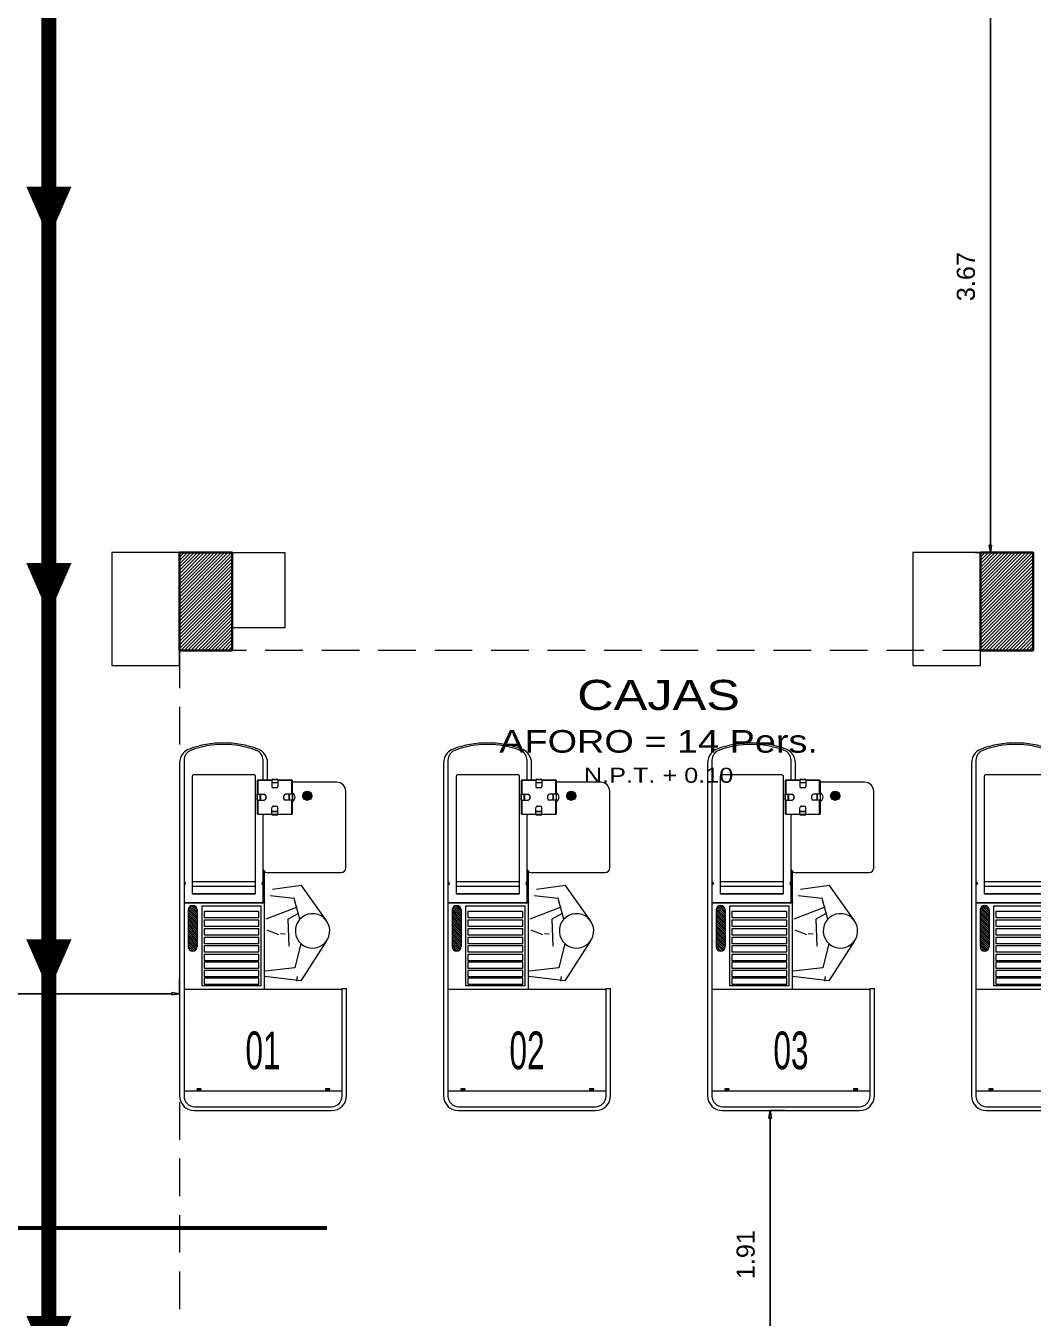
# Model space of a CAD drawing. Header units: millimetres. Extents: x 1675 to 1732.9, y 581.7 to 641.7.
# Drawn here: x 1684.3 to 1690.99, y 597.41 to 606 of the extents above; entities that cross this region are included whole.
import ezdxf
from ezdxf.enums import TextEntityAlignment as Align

# ---------------------------------------------------------------- set-up
doc = ezdxf.new("R2010")
doc.units = ezdxf.units.MM
doc.linetypes.add('HIDDEN', pattern=[0.375, 0.25, -0.125])
doc.linetypes.add('X_TO$0$CENTER', pattern=[2, 1.25, -0.25, 0.25, -0.25])
doc.layers.get('0').update_dxf_attribs({"lineweight": 5})
doc.layers.get('Defpoints').update_dxf_attribs({"color": 8, "lineweight": 5})
for name, color, linetype, lineweight in [('AHURADO', 8, 'Continuous', 5), ('BASE_MONITOR', 8, 'Continuous', 5), ('COTAS', 8, 'Continuous', 5), ('LFS - 303 - LINEAS', 8, 'Continuous', 5), ('MOBILIARIO', 8, 'Continuous', 5), ('Muros', 7, 'Continuous', 30), ('PROYECCION', 8, 'HIDDEN', 5), ('REFORÇO RAIO MOD', 8, 'Continuous', 5), ('Ruta Evacuacion 1', 82, 'HIDDEN', 5), ('TEX', 7, 'Continuous', 5), ('texto', 7, 'Continuous', 5), ('X_TO$0$A-LCORTE', 7, 'Continuous', 9)]:
    doc.layers.add(name, color=color, linetype=linetype, lineweight=lineweight)
doc.styles.add('ARIAL', font='arial.ttf')
doc.styles.add('ROMANS', font='arial.ttf')
doc.styles.add('Texto peqño', font='sanss___.ttf', dxfattribs={"height": 0.12})
doc.dimstyles.new('100', dxfattribs={"dimtxt": 0.12, "dimasz": 0.05, "dimexe": 0.1, "dimexo": 0.25, "dimgap": 0.1, "dimtad": 1, "dimzin": 4, "dimdsep": 46, "dimtxsty": 'Texto peqño', "dimblk": 'CLOSEDBLANK', "dimcen": -0.05, "dimdle": 0.1, "dimclrd": 256, "dimclre": 256, "dimclrt": 256, "dimadec": 0, "dimazin": 0, "dimtfac": 1, "dimtix": 1, "dimtmove": 0, "dimatfit": 3, "dimldrblk": 'ARCHTICK', "dimfxl": 0, "dimarcsym": 0})
pattern_1 = [(45, (-0.8, 0), (-0.01122532015, 0.01122532015), [])]

# ---------------------------------------------------------------- blocks, each defined once
blk = doc.blocks.new('SE29')
at = {"layer": 'BASE_MONITOR', "color": 7, "linetype": 'Continuous'}
for p, q in [((-26.6, 110), (-29.1, 110)), ((15.9, 110), (13.4, 110))]:
    blk.add_line(p, q, dxfattribs=at)
blk = doc.blocks.new('SE30')
at = {"layer": 'BASE_MONITOR', "color": 7, "linetype": 'Continuous'}
for p, q in [((-118.6, 20.5), (-118.6, 18)), ((-118.6, -22), (-118.6, -24.5))]:
    blk.add_line(p, q, dxfattribs=at)
blk = doc.blocks.new('SE31')
at = {"layer": 'BASE_MONITOR', "color": 7, "linetype": 'Continuous'}
for p, q in [((-29.1, -114), (-26.6, -114)), ((13.4, -114), (15.9, -114))]:
    blk.add_line(p, q, dxfattribs=at)
blk = doc.blocks.new('SE32')
at = {"layer": 'BASE_MONITOR', "color": 7, "linetype": 'Continuous'}
for p, q in [((105.4, 18), (105.4, 20.5)), ((105.4, -24.5), (105.4, -22))]:
    blk.add_line(p, q, dxfattribs=at)
blk = doc.blocks.new('SE12')
at = {"layer": 'REFORÇO RAIO MOD', "color": 7, "linetype": 'Continuous'}
blk.add_line((1690.4, -595), (1690.4, -594.5), dxfattribs=at)
blk = doc.blocks.new('A$C056152C8')
at = {"extrusion": (-4.24552e-07, 1.16797e-07, 1)}
for p, q in [((-0.0801, 0.2325, 0), (-0.2345, 0.28, 0)), ((-0.0167, 0.3084, 0), (-0.2105, 0.3177, 0)), ((0.103, 0.0536, 0), (-0.0167, 0.3084, 0)), ((-0.2878, 0.1348, 0), (-0.075, 0.1733, 0)), ((-0.068, 0.0919, 0), (-0.0801, 0.2325, 0)), ((-0.1466, 0.1057, 0), (-0.173, -0.0716, 0)), ((-0.0714, 0.1314, 0), (-0.1466, 0.1057, 0)), ((-0.2968, 0.0617, 0), (-0.2273, 0.0176, 0)), ((-0.2133, 0.021, 0), (-0.1819, 0.0136, 0)), ((-0.0919, -0.068, 0), (-0.1606, -0.2195, 0)), ((0.0803, -0.0813, 0), (-0.1365, -0.3123, 0)), ((-0.1365, -0.3123, 0), (-0.3691, -0.2409, 0)), ((-0.1606, -0.2195, 0), (-0.358, -0.2065, 0)), ((-0.1634, -0.3095, 0), (-0.1542, -0.2809, 0))]:
    blk.add_line(p, q, dxfattribs=at)
for start, end in [(72.119, 252.119), (252.119, 72.119)]:
    blk.add_arc((0, 0), 0.1143, start, end, dxfattribs=at)
blk = doc.blocks.new('A$C45DA0C14')
h = blk.add_hatch(color=256)
edge = h.paths.add_edge_path()
edge.add_arc((0.2934, 2.0906), 0.03, 0, 360)
h = blk.add_hatch()
h.set_pattern_fill('ANSI31', color=256, scale=0.002791, angle=90, style=0)
h.set_pattern_definition([(135, (-54039.796152, 33778.450973), (-0.006265058009, -0.006265058009), [])])
h.paths.add_polyline_path([(-0.4379, 1.3329, 1), (-0.4979, 1.3329), (-0.4979, 1.0895, 1), (-0.4379, 1.0895)])
for p, q in [((-0.525, 2.3275), (-0.525, 1.3818)), ((0.0001, 2.1962), (0.0001, 2.3275)), ((-0.5551, 2.308), (-0.5551, 1.3772)), ((0.0301, 2.1962), (0.0301, 2.308)), ((-0.471, 2.2193), (-0.471, 1.439)), ((-0.0599, 2.2293), (-0.461, 2.2293)), ((-0.0499, 1.439), (-0.0499, 2.2193)), ((-0.0369, 2.1037), (-0.0369, 2.1932)), ((-0.0369, 2.1932), (-0.0339, 2.1932)), ((-0.0339, 2.1932), (-0.0339, 2.1962)), ((-0.0339, 2.1962), (0.0556, 2.1962)), ((0.0556, 2.1932), (-0.0339, 2.1932)), ((-0.0339, 2.1932), (-0.0339, 2.1037)), ((0.0556, 2.1962), (0.0556, 2.1932)), ((0.0581, 2.1992), (0.0581, 2.1988)), ((0.0981, 2.1992), (0.0581, 2.1992)), ((0.0581, 2.1988), (0.0581, 2.1788)), ((0.0581, 2.1988), (0.0981, 2.1988)), ((0.0581, 2.1788), (0.0981, 2.1788)), ((0.0581, 2.1788), (0.0581, 2.1776)), ((0.0581, 2.1776), (0.0581, 2.1527)), ((0.0981, 2.1776), (0.0581, 2.1776)), ((0.0981, 2.1988), (0.0981, 2.1992)), ((0.0981, 2.1988), (0.0981, 2.1788)), ((0.0981, 2.1776), (0.0981, 2.1788)), ((0.0981, 2.1776), (0.0981, 2.1527)), ((0.1006, 2.1932), (0.1006, 2.1962)), ((0.1006, 2.1962), (0.1902, 2.1962)), ((0.1902, 2.1932), (0.1006, 2.1932)), ((0.1902, 2.1962), (0.1902, 2.1932)), ((0.1902, 2.1932), (0.1932, 2.1932)), ((0.1902, 2.1037), (0.1902, 2.1932)), ((0.1932, 2.1932), (0.1932, 2.1037)), ((0.4891, 2.1812), (0.1932, 2.1812)), ((-0.0382, 2.1012), (-0.0387, 2.1012)), ((-0.0387, 2.1012), (-0.0387, 2.0612)), ((-0.0387, 2.0612), (-0.0382, 2.0612)), ((-0.0382, 2.1012), (-0.0183, 2.1012)), ((-0.0382, 2.0612), (-0.0382, 2.1012)), ((-0.0382, 2.0612), (-0.0183, 2.0612)), ((-0.0339, 2.1037), (-0.0369, 2.1037)), ((-0.0183, 2.0612), (-0.0183, 2.1012)), ((-0.0171, 2.1012), (-0.0183, 2.1012)), ((-0.0183, 2.0612), (-0.0171, 2.0612)), ((-0.0171, 2.1012), (0.0079, 2.1012)), ((-0.0171, 2.1012), (-0.0171, 2.0612)), ((-0.0171, 2.0612), (0.0079, 2.0612)), ((0.0179, 2.0912), (0.0179, 2.0712)), ((0.0881, 2.1427), (0.0681, 2.1427)), ((0.1384, 2.0712), (0.1384, 2.0912)), ((0.1733, 2.1012), (0.1484, 2.1012)), ((0.1733, 2.0612), (0.1484, 2.0612)), ((0.1733, 2.0612), (0.1733, 2.1012)), ((0.1745, 2.1012), (0.1733, 2.1012)), ((0.1733, 2.0612), (0.1745, 2.0612)), ((0.1945, 2.1012), (0.1745, 2.1012)), ((0.1745, 2.1012), (0.1745, 2.0612)), ((0.1945, 2.0612), (0.1745, 2.0612)), ((0.1932, 2.1037), (0.1902, 2.1037)), ((0.1949, 2.1012), (0.1945, 2.1012)), ((0.1945, 2.1012), (0.1945, 2.0612)), ((0.1945, 2.0612), (0.1949, 2.0612)), ((0.1949, 2.0612), (0.1949, 2.1012)), ((0.5491, 1.611), (0.5491, 2.1212)), ((-0.0369, 2.0587), (-0.0339, 2.0587)), ((-0.0369, 1.9691), (-0.0369, 2.0587)), ((-0.0339, 2.0587), (-0.0339, 1.9691)), ((0.0581, 1.9869), (0.0581, 2.0118)), ((0.0581, 1.9869), (0.0981, 1.9869)), ((0.0581, 1.9869), (0.0581, 1.9856)), ((0.0581, 1.9657), (0.0581, 1.9856)), ((0.0981, 1.9856), (0.0581, 1.9856)), ((0.0681, 2.0218), (0.0881, 2.0218)), ((0.0981, 1.9869), (0.0981, 2.0118)), ((0.0981, 1.9856), (0.0981, 1.9869)), ((0.0981, 1.9657), (0.0981, 1.9856)), ((0.1902, 1.9691), (0.1902, 2.0587)), ((0.1902, 2.0587), (0.1932, 2.0587)), ((0.1932, 2.0587), (0.1932, 1.9691)), ((-0.0339, 1.9691), (-0.0369, 1.9691)), ((-0.0339, 1.9661), (-0.0339, 1.9691)), ((-0.0339, 1.9691), (0.0556, 1.9691)), ((0.0556, 1.9661), (-0.0339, 1.9661)), ((-0.0019, 1.9661), (-0.0019, 1.611)), ((0.0556, 1.9691), (0.0556, 1.9661)), ((0.0581, 1.9657), (0.0581, 1.9653)), ((0.0981, 1.9657), (0.0581, 1.9657)), ((0.0581, 1.9653), (0.0981, 1.9653)), ((0.0981, 1.9653), (0.0981, 1.9657)), ((0.1006, 1.9661), (0.1006, 1.9691)), ((0.1006, 1.9691), (0.1902, 1.9691)), ((0.1902, 1.9661), (0.1006, 1.9661)), ((0.1902, 1.9691), (0.1902, 1.9661)), ((0.1932, 1.9691), (0.1902, 1.9691)), ((0.0001, 1.3858), (0.0001, 1.6003)), ((0.0101, 1.3858), (0.0101, 1.587)), ((0.0281, 1.581), (0.5191, 1.581)), ((-0.525, 1.5164), (-0.521, 1.5164)), ((-0.521, 1.5007), (-0.525, 1.5007)), ((-0.517, 1.5126), (-0.517, 1.5047)), ((-0.471, 1.5222), (-0.0499, 1.5222)), ((-0.471, 1.4898), (-0.0499, 1.4898)), ((-0.0059, 1.5047), (-0.0059, 1.5126)), ((-0.0019, 1.5166), (-0.0019, 1.5164)), ((-0.0019, 1.5166), (0.0001, 1.5166)), ((-0.0019, 1.5164), (0.0001, 1.5164)), ((0.0001, 1.5007), (-0.0019, 1.5007)), ((-0.5551, 1.3772), (-0.5551, 0.1)), ((-0.525, 1.3818), (0.0066, 1.3818)), ((-0.525, 1.3818), (-0.525, 0.096)), ((-0.525, 1.3803), (0.0081, 1.3803)), ((-0.471, 1.441), (-0.0499, 1.441)), ((-0.471, 1.439), (-0.0499, 1.439)), ((0.0001, 1.3825), (0.0001, 1.3858)), ((0.0101, 1.3825), (0.0001, 1.3825)), ((0.0081, 1.3825), (0.0081, 0.8062)), ((0.0101, 1.3858), (0.0101, 1.3825)), ((-0.4979, 1.3329), (-0.4979, 1.0895)), ((-0.4379, 1.3329), (-0.4379, 1.0895)), ((-0.5245, 0.8062), (0.525, 0.8062)), ((0.525, 0.81), (0.5351, 0.81)), ((0.525, 0.096), (0.525, 0.81)), ((0.5351, 0.81), (0.5551, 0.81)), ((0.5551, 0.1), (0.5551, 0.81)), ((-0.5245, 0.1321), (-0.5245, 0.1315)), ((-0.5245, 0.1321), (0.525, 0.1321)), ((-0.5245, 0.1315), (-0.5245, 0.13)), ((-0.4125, 0.1445), (-0.4375, 0.1445)), ((-0.4375, 0.1397), (-0.4125, 0.1397)), ((-0.4375, 0.1397), (-0.4375, 0.1395)), ((-0.4375, 0.1395), (-0.4125, 0.1395)), ((-0.4125, 0.1397), (-0.4125, 0.1395)), ((0.4415, 0.1445), (0.4165, 0.1445)), ((0.4165, 0.1397), (0.4415, 0.1397)), ((0.4165, 0.1397), (0.4165, 0.1395)), ((0.4165, 0.1395), (0.4415, 0.1395)), ((0.4415, 0.1397), (0.4415, 0.1395)), ((-0.455, 0.026), (0.455, 0.026)), ((-0.455, 0), (0.455, 0))]:
    blk.add_line(p, q)
for points in [[(-0.0153, 1.3597), (-0.0153, 0.8289), (-0.4054, 0.8289), (-0.4054, 1.3597)], [(-0.3921, 1.3222), (-0.3921, 1.2822), (-0.027, 1.2822), (-0.027, 1.3222)], [(-0.3921, 1.265), (-0.3921, 1.225), (-0.027, 1.225), (-0.027, 1.265)], [(-0.3921, 1.2079), (-0.3921, 1.1679), (-0.027, 1.1679), (-0.027, 1.2079)], [(-0.3921, 1.1507), (-0.3921, 1.1107), (-0.027, 1.1107), (-0.027, 1.1507)], [(-0.3921, 1.0949), (-0.3921, 1.0548), (-0.027, 1.0548), (-0.027, 1.0949)], [(-0.3921, 1.0377), (-0.3921, 0.9977), (-0.027, 0.9977), (-0.027, 1.0377)], [(-0.3921, 0.9858), (-0.3921, 0.9458), (-0.027, 0.9458), (-0.027, 0.9858)], [(-0.3921, 0.9313), (-0.3921, 0.8913), (-0.027, 0.8913), (-0.027, 0.9313)], [(-0.3921, 0.8795), (-0.3921, 0.8394), (-0.027, 0.8394), (-0.027, 0.8795)]]:
    blk.add_lwpolyline(points, close=True)
blk.add_circle((0.2934, 2.0906), 0.03)
for centre, radius, start, end in [((-0.2625, 1.7859), 0.6562, 69.64477, 110.35523), ((-0.4565, 2.3098), 0.0974, 110.58358, 139.32837), ((-0.0688, 2.3093), 0.098, 40.70197, 69.32483), ((0.0681, 2.1527), 0.01, 180, 270), ((0.0881, 2.1527), 0.01, 270, 0), ((0.4891, 2.1212), 0.06, 0, 90), ((0.0079, 2.0912), 0.01, 0, 90), ((0.0079, 2.0712), 0.01, 270, 0), ((0.1484, 2.0912), 0.01, 90, 180), ((0.1484, 2.0712), 0.01, 180, 270), ((0.1832, 2.0812), 0.03, 289.47122, 70.52878), ((0.0681, 2.0118), 0.01, 90, 180), ((0.0881, 2.0118), 0.01, 0, 90), ((0.0281, 1.611), 0.03, 180, 270), ((0.5191, 1.611), 0.03, 270, 0), ((-0.4679, 1.3329), 0.03, 0, 180), ((-0.4679, 1.0895), 0.03, 180, 0), ((-0.455, 0.1), 0.1, 180, 270), ((-0.455, 0.096), 0.07, 180, 270), ((0.455, 0.1), 0.1, 270, 0), ((0.455, 0.096), 0.07, 270, 0)]:
    blk.add_arc(centre, radius, start, end)
for centre, major_axis, ratio, start_param, end_param in [((-0.2625, 1.8399), (-0.606, 0), 0.977018, 4.345157, 5.079621), ((-0.455, 2.308), (0.0514, 0.0868), 0.988579, 1.394633, 2.100244), ((-0.455, 2.3275), (0.0552, 0.0435), 0.990026, 1.272731, 2.468589), ((-0.0699, 2.3275), (0.0669, 0.0208), 0.990084, -0.303723, 0.907513), ((-0.0699, 2.308), (0.0985, 0.0177), 0.984918, -0.180599, 0.541883), ((-0.461, 2.2193), (-0.01, 0), 0.993961, -1.570796, 0), ((-0.0599, 2.2193), (-0.01, 0), 0.993961, 3.141593, 4.712389), ((-0.521, 1.5124), (-0.004, 0), 0.993961, 3.141593, 4.712389), ((-0.521, 1.5047), (-0.00281, 0.00281), 1, 2.356194, 3.926991), ((-0.0019, 1.5126), (-0.004, 0), 0.993961, -1.570796, 0), ((-0.0019, 1.5124), (-0.004, 0), 0.993961, -1.570796, 0), ((-0.0019, 1.5047), (0.00283, 0.00283), 1, 2.356194, 3.926991), ((-0.5145, 0.132), (0.0005, 0), 0.121869, 1.570796, 3.141593), ((-0.4375, 0.142), (-0.00248, 0), 1, 4.712389, 7.853982), ((-0.4375, 0.1421), (0.00177, 0.00177), 1, 2.380571, 3.926991), ((-0.4125, 0.142), (0.0025, 0), 0.992546, 4.712389, 7.853982), ((-0.4125, 0.1421), (-0.00176, 0.00176), 1, 2.356194, 3.902614), ((0.4165, 0.142), (0, -0.00248), 1, 3.141593, 6.283185), ((0.4165, 0.1421), (0.00177, 0.00177), 1, 2.380571, 3.926991), ((0.4415, 0.142), (0.0025, 0), 0.992546, 4.712389, 7.853982), ((0.4415, 0.1421), (-0.00176, 0.00176), 1, 2.356194, 3.902614)]:
    blk.add_ellipse(centre, major_axis=major_axis, ratio=ratio, start_param=start_param, end_param=end_param)
at = {"xscale": 0.0010002876483937, "yscale": 0.0010002876483937, "zscale": 0.0010002876483937, "rotation": 270}
for name, p in [('SE30', (0.0801, 2.0746)), ('SE31', (0.0801, 2.0746)), ('SE29', (0.0801, 2.0746)), ('SE32', (0.0801, 2.0746)), ('SE12', (0.0801, 2.3043))]:
    blk.add_blockref(name, p, dxfattribs=at)
at = {"rotation": 10.49920134114387}
blk.add_blockref('A$C056152C8', (0.3286, 1.1938), dxfattribs=at)
blk = doc.blocks.new('_ClosedBlank')
at = {"color": 0, "linetype": 'ByBlock', "lineweight": -2}
for p, q in [((-1, 0.17), (0, 0)), ((-1, 0.17), (-1, -0.17)), ((0, 0), (-1, -0.17))]:
    blk.add_line(p, q, dxfattribs=at)
blk = doc.blocks.new('*D162')
at = {"layer": 'COTAS', "lineweight": -2}
for p, q in [((1681.4015, 599.5685), (1681.4015, 599.6685)), ((1685.3159, 599.5685), (1685.3159, 599.6685))]:
    blk.add_line(p, q, dxfattribs=at)
at = {"layer": 'COTAS', "linetype": 'ByBlock', "lineweight": -2}
blk.add_line((1681.4515, 599.5685), (1685.2659, 599.5685), dxfattribs=at)
at = {"layer": 'Defpoints', "color": 0}
for p in [(1681.4015, 599.5685), (1685.3159, 599.5685), (1685.3159, 599.5685)]:
    blk.add_point(p, dxfattribs=at)
at = {"layer": 'COTAS', "lineweight": -2, "xscale": 0.05, "yscale": 0.05, "zscale": 0.05, "rotation": 180}
blk.add_blockref('_ClosedBlank', (1681.4015, 599.5685), dxfattribs=at)
at = {"layer": 'COTAS', "lineweight": -2, "xscale": 0.05, "yscale": 0.05, "zscale": 0.05}
blk.add_blockref('_ClosedBlank', (1685.3159, 599.5685), dxfattribs=at)
at = {"layer": 'COTAS', "insert": (1683.3587, 599.7304), "char_height": 0.12, "attachment_point": 5, "style": 'Texto peqño'}
blk.add_mtext('3.91', dxfattribs=at)
blk = doc.blocks.new('_ARCHTICK')
at = {"color": 0, "linetype": 'ByBlock', "const_width": 0.15}
blk.add_lwpolyline([(-0.5, -0.5), (0.5, 0.5)], dxfattribs=at)
blk = doc.blocks.new('*D169')
at = {"layer": 'COTAS', "lineweight": -2}
for p, q in [((1689.2387, 598.7921), (1689.3387, 598.7921)), ((1689.2387, 596.8785), (1689.3387, 596.8785))]:
    blk.add_line(p, q, dxfattribs=at)
at = {"layer": 'COTAS', "linetype": 'ByBlock', "lineweight": -2}
blk.add_line((1689.2387, 598.7421), (1689.2387, 596.9285), dxfattribs=at)
at = {"layer": 'Defpoints', "color": 0}
for p in [(1689.0865, 598.7921), (1689.0865, 596.8785), (1689.2387, 596.8785)]:
    blk.add_point(p, dxfattribs=at)
at = {"layer": 'COTAS', "lineweight": -2, "xscale": 0.05, "yscale": 0.05, "zscale": 0.05}
for p, rotation in [((1689.2387, 598.7921), 90), ((1689.2387, 596.8785), 270)]:
    blk.add_blockref('_ClosedBlank', p, dxfattribs=dict(at, rotation=rotation))
at = {"layer": 'COTAS', "insert": (1689.0769, 597.8353), "char_height": 0.12, "attachment_point": 5, "rotation": 90, "style": 'Texto peqño'}
blk.add_mtext('1.91', dxfattribs=at)
blk = doc.blocks.new('SENTIDO')
blk.add_lwpolyline([(-0.3436, 0, 0, 0.3, 0), (0, 0, 0, 0, 0)], format="xyseb")
blk = doc.blocks.new('*D333')
at = {"layer": 'COTAS', "lineweight": -2}
for p, q in [((1690.7017, 606.164), (1690.8017, 606.164)), ((1690.7017, 602.4985), (1690.6017, 602.4985))]:
    blk.add_line(p, q, dxfattribs=at)
at = {"layer": 'COTAS', "linetype": 'ByBlock', "lineweight": -2}
blk.add_line((1690.7017, 602.5485), (1690.7017, 606.114), dxfattribs=at)
at = {"layer": 'Defpoints', "color": 0}
for p in [(1690.4554, 606.164), (1690.7017, 606.164), (1690.8109, 602.4985)]:
    blk.add_point(p, dxfattribs=at)
at = {"layer": 'COTAS', "lineweight": -2, "xscale": 0.05, "yscale": 0.05, "zscale": 0.05}
for p, rotation in [((1690.7017, 606.164), 90), ((1690.7017, 602.4985), 270)]:
    blk.add_blockref('_ClosedBlank', p, dxfattribs=dict(at, rotation=rotation))
at = {"layer": 'COTAS', "insert": (1690.5398, 604.3312), "char_height": 0.12, "attachment_point": 5, "rotation": 90, "style": 'Texto peqño'}
blk.add_mtext('3.67', dxfattribs=at)

msp = doc.modelspace()

# ---------------------------------------------------------------- hatches: boundary and pattern name
at = {"layer": 'AHURADO'}
h = msp.add_hatch(dxfattribs=at)
h.set_pattern_fill('ANSI31', color=256, scale=0.005, style=0)
h.set_pattern_definition(pattern_1)
h.paths.add_polyline_path([(1685.3159, 602.4985), (1685.6659, 602.4985), (1685.6659, 601.8485), (1685.3159, 601.8485)])
h = msp.add_hatch(dxfattribs=at)
h.set_pattern_fill('ANSI31', color=256, scale=0.005, style=0)
h.set_pattern_definition(pattern_1)
h.paths.add_polyline_path([(1690.6359, 602.4985), (1690.9859, 602.4985), (1690.9859, 601.8485), (1690.6359, 601.8485)])

# ---------------------------------------------------------------- linework, layer by layer
at = {"layer": 'LFS - 303 - LINEAS'}
for p, q in [((1685.6659, 602.4985), (1686.0159, 602.4985)), ((1685.6659, 601.9985), (1685.6659, 602.4985)), ((1686.0159, 602.4985), (1686.0159, 601.9985)), ((1686.0159, 601.9985), (1685.6659, 601.9985))]:
    msp.add_line(p, q, dxfattribs=at)
at = {"layer": 'MOBILIARIO'}
for points in [[(1685.3159, 602.4985), (1684.8659, 602.4985), (1684.8659, 601.7485), (1685.3159, 601.7485)], [(1690.6359, 602.4985), (1690.1859, 602.4985), (1690.1859, 601.7485), (1690.6359, 601.7485)]]:
    msp.add_lwpolyline(points, close=True, dxfattribs=at)
at = {"layer": 'Muros'}
for p, q in [((1685.3159, 601.8485), (1685.3159, 602.4985)), ((1685.3159, 602.4985), (1685.6659, 602.4985)), ((1685.6659, 602.4985), (1685.6659, 601.8485)), ((1690.9859, 602.4985), (1690.6359, 602.4985)), ((1690.6359, 602.4985), (1690.6359, 601.8485)), ((1690.9859, 601.8485), (1690.9859, 602.4985)), ((1685.6659, 601.8485), (1685.3159, 601.8485)), ((1690.9859, 601.8485), (1690.6359, 601.8485))]:
    msp.add_line(p, q, dxfattribs=at)
for points in [[(1685.3159, 602.4985), (1685.6659, 602.4985), (1685.6659, 601.8485), (1685.3159, 601.8485)], [(1690.6359, 602.4985), (1690.9859, 602.4985), (1690.9859, 601.8485), (1690.6359, 601.8485)]]:
    msp.add_lwpolyline(points, close=True, dxfattribs=at)
at = {"layer": 'PROYECCION'}
for p, q in [((1685.3159, 601.8485), (1685.3159, 595.1535)), ((1690.6359, 601.8485), (1685.6659, 601.8485))]:
    msp.add_line(p, q, dxfattribs=at)
at = {"layer": 'Ruta Evacuacion 1', "const_width": 0.1}
msp.add_lwpolyline([(1684.4486, 594.9285), (1684.4486, 623.041, -0.050367), (1684.4587, 623.141), (1687.1191, 636.1785, -0.356411), (1687.609, 636.5785), (1691.8507, 636.5785)], format="xyb", dxfattribs=at)
at = {"layer": 'X_TO$0$A-LCORTE', "linetype": 'X_TO$0$CENTER', "const_width": 0.025}
msp.add_lwpolyline([(1678.3959, 598.0123), (1686.2959, 598.0123)], dxfattribs=at)

# ---------------------------------------------------------------- block references
at = {"layer": 'MOBILIARIO'}
for p in [(1685.871, 598.7921), (1687.6243, 598.7921), (1689.3776, 598.7921), (1691.1309, 598.7921)]:
    msp.add_blockref('A$C45DA0C14', p, dxfattribs=at)
at = {"layer": 'Ruta Evacuacion 1', "rotation": 90}
for p in [(1684.4486, 604.9285), (1684.4486, 602.4285), (1684.4486, 599.9285), (1684.4486, 597.4285)]:
    msp.add_blockref('SENTIDO', p, dxfattribs=at)

# ---------------------------------------------------------------- texts
at = {"layer": 'TEX', "style": 'ARIAL', "width": 0.6}
for s, p in [('01', (1685.871, 599.1921, -0.0006)), ('02', (1687.6243, 599.1921, -0.0006)), ('03', (1689.3776, 599.1921, -0.0006))]:
    msp.add_text(s, height=0.25046, dxfattribs=at).set_placement(p, align=Align.MIDDLE)
at = {"layer": 'texto', "insert": (1688.498, 601.3103), "char_height": 0.1, "attachment_point": 5, "style": 'ROMANS'}
msp.add_mtext('{\\H2x;\\W1.2;CAJAS\\H0.75x;\\PAFORO = 14 Pers.\\P\\H0.66667x;N.P.T. + 0.10}', dxfattribs=at)

# ---------------------------------------------------------------- dimensions: what is measured, and where the dimension line sits
at = {"layer": 'COTAS'}
for base, p1, p2, picture, middle in [((1690.7017, 606.164), (1690.8109, 602.4985), (1690.4554, 606.164), '*D333', (1690.5398, 604.3312)), ((1689.2387, 596.8785), (1689.0865, 598.7921), (1689.0865, 596.8785), '*D169', (1689.0769, 597.8353))]:
    dim = msp.add_linear_dim(base=base, p1=p1, p2=p2, angle=90, dimstyle='100', dxfattribs=at)
    dim.commit()
    dim.dimension.update_dxf_attribs({"geometry": picture, "text_midpoint": middle})
dim = msp.add_linear_dim(base=(1685.3159, 599.5685), p1=(1681.4015, 599.5685), p2=(1685.3159, 599.5685), dimstyle='100', dxfattribs=at)
dim.commit()
dim.dimension.update_dxf_attribs({"geometry": '*D162', "text_midpoint": (1683.3587, 599.7304)})

doc.saveas('drawing.dxf')
